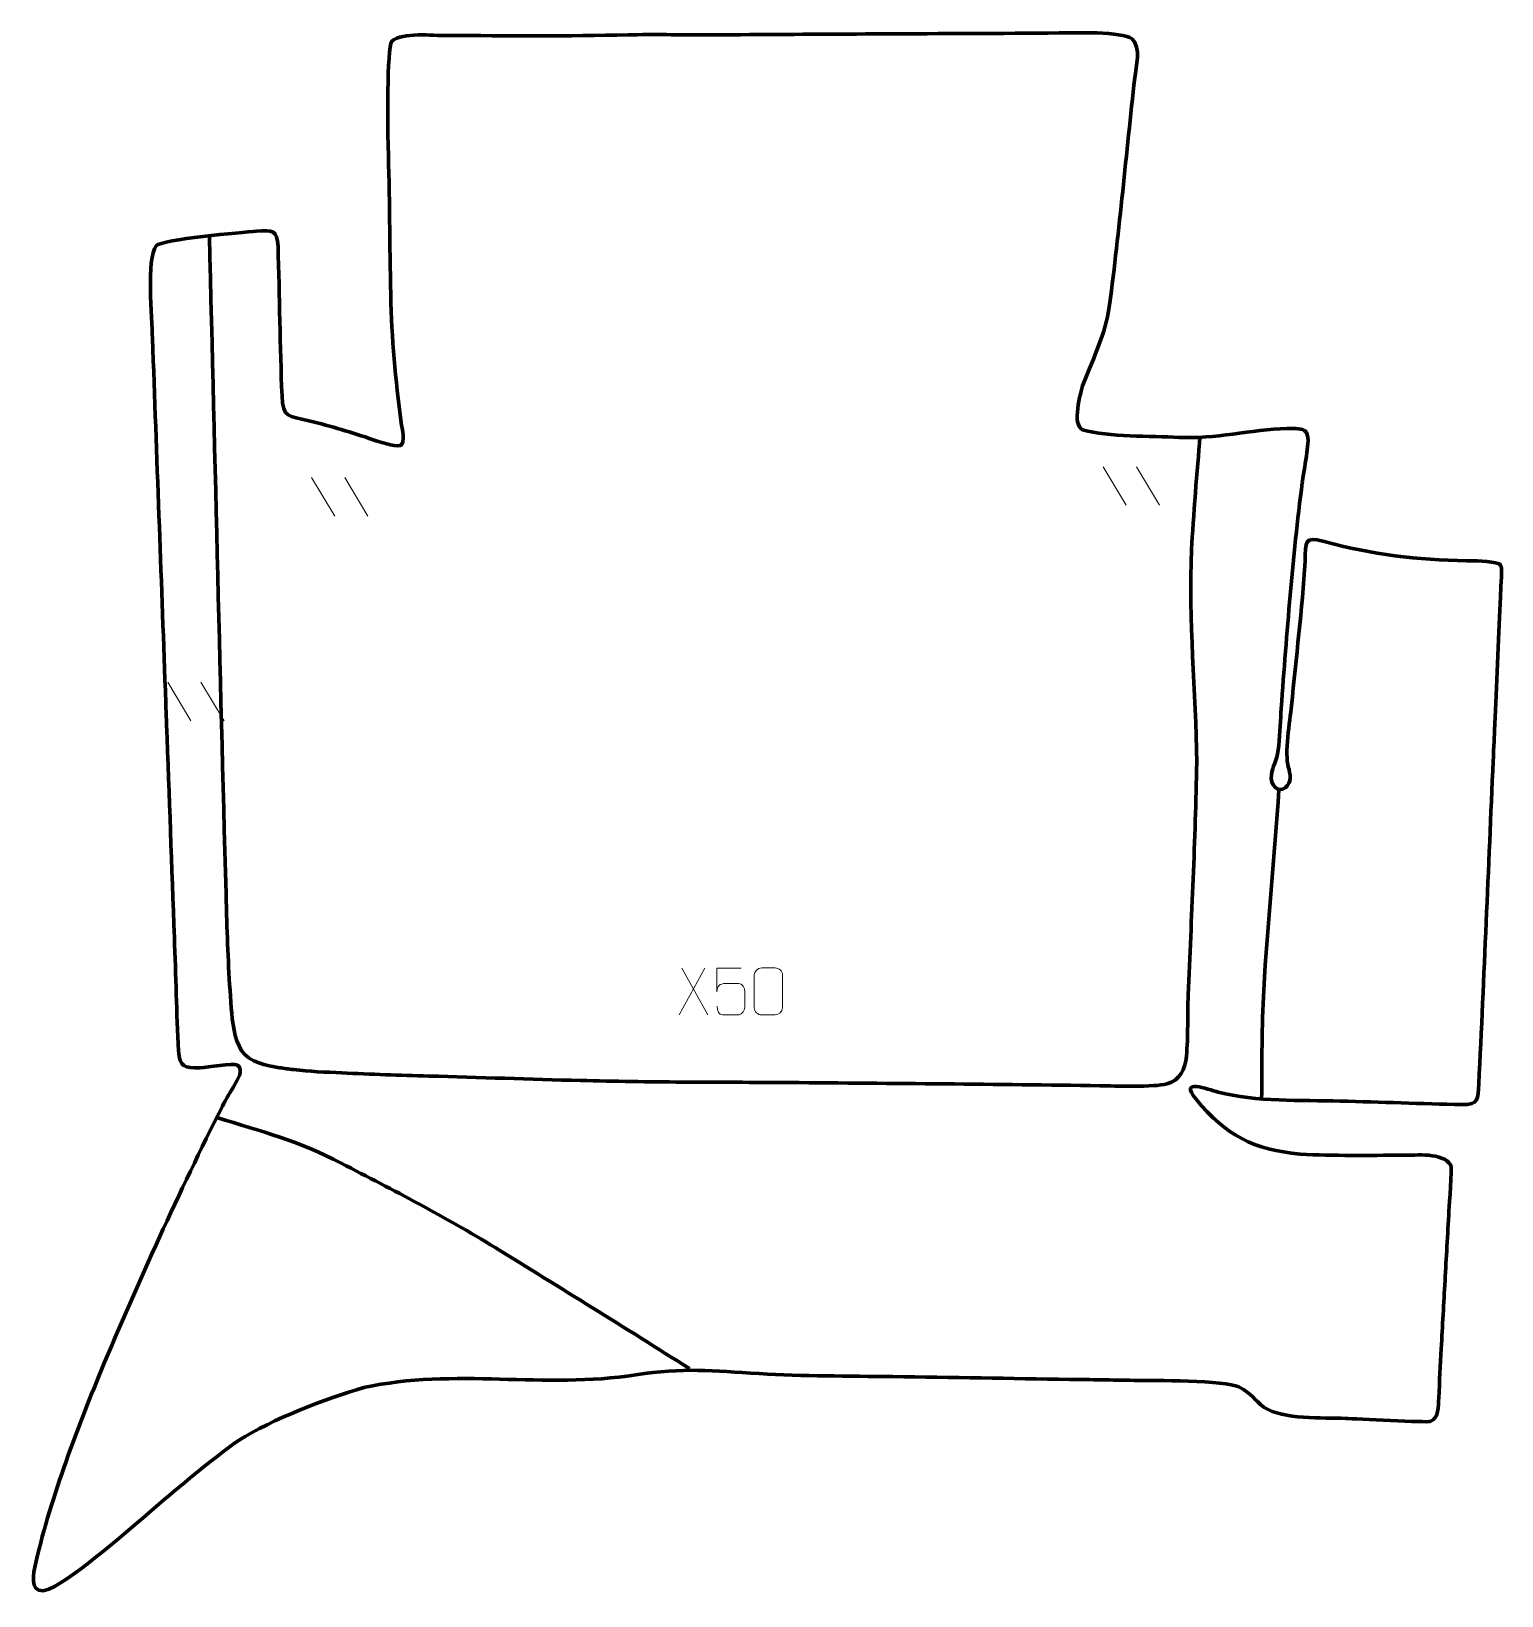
# Model space of a CAD drawing. Header units: millimetres. Extents: x 1473 to 2257, y -63 to 771.
import ezdxf

# ---------------------------------------------------------------- set-up
doc = ezdxf.new("R2010")
doc.units = ezdxf.units.MM
doc.header["$MEASUREMENT"] = 0
doc.layers.add('layer 2', color=7, linetype='Continuous')
doc.layers.add('layer 3', color=7, linetype='Continuous')

msp = doc.modelspace()

# ---------------------------------------------------------------- linework, layer by layer
at = {"layer": 'layer 2', "color": 142, "lineweight": 158}
for points, knots in [([(1567.805, 662.1834), (1570.9396, 541.4923), (1573.6086, 420.7892), (1577.021, 300.1053), (1577.021, 300.1053), (1577.5015, 283.524), (1578.2212, 267.0012), (1579.4824, 250.4587), (1579.4824, 250.4587), (1580.0919, 242.6259), (1581.0168, 234.4459), (1585.0304, 227.5368), (1585.0304, 227.5368), (1589.5168, 221.1632), (1598.0732, 219.7958), (1605.2356, 218.5463), (1605.2356, 218.5463), (1607.7061, 218.1344), (1610.182, 217.8189), (1612.6671, 217.513), (1612.6671, 217.513), (1621.2194, 216.4972), (1629.8852, 216.215), (1638.4839, 215.7843), (1638.4839, 215.7843), (1653.9598, 214.9974), (1669.4476, 214.5363), (1684.937, 214.1189), (1684.937, 214.1189), (1711.9125, 213.3958), (1738.8772, 212.3672), (1765.8559, 211.7328), (1765.8559, 211.7328), (1783.9693, 211.3145), (1802.0792, 211.0116), (1820.1974, 210.9024), (1820.1974, 210.9024), (1839.2443, 210.7919), (1858.2912, 210.7631), (1877.338, 210.6193), (1877.338, 210.6193), (1932.5315, 210.1956), (1987.7238, 209.7458), (2042.9134, 208.9343), (2042.9134, 208.9343), (2051.0129, 208.814), (2071.8841, 208.0395), (2078.5887, 209.9636), (2078.5887, 209.9636), (2086.0581, 212.1072), (2088.2636, 217.3823), (2089.1069, 224.627), (2089.1069, 224.627), (2090.1234, 235.3632), (2089.6352, 246.5769), (2090.0564, 257.4075), (2090.0564, 257.4075), (2091.7731, 298.6363), (2093.8862, 340.0531), (2094.644, 381.2995), (2094.644, 381.2995), (2094.3292, 419.5961), (2089.9625, 456.5764), (2091.8977, 495.1064), (2091.8977, 495.1064), (2092.7227, 511.5338), (2094.908, 538.3856), (2096.3534, 554.7692)], [0, 0, 0, 0, 0.05555556, 0.05555556, 0.05555556, 0.05555556, 0.11111111, 0.11111111, 0.11111111, 0.11111111, 0.16666667, 0.16666667, 0.16666667, 0.16666667, 0.22222222, 0.22222222, 0.22222222, 0.22222222, 0.27777778, 0.27777778, 0.27777778, 0.27777778, 0.33333333, 0.33333333, 0.33333333, 0.33333333, 0.38888889, 0.38888889, 0.38888889, 0.38888889, 0.44444444, 0.44444444, 0.44444444, 0.44444444, 0.5, 0.5, 0.5, 0.5, 0.55555556, 0.55555556, 0.55555556, 0.55555556, 0.61111111, 0.61111111, 0.61111111, 0.61111111, 0.66666667, 0.66666667, 0.66666667, 0.66666667, 0.72222222, 0.72222222, 0.72222222, 0.72222222, 0.77777778, 0.77777778, 0.77777778, 0.77777778, 0.83333333, 0.83333333, 0.83333333, 0.83333333, 0.88888889, 0.88888889, 0.88888889, 0.88888889, 1, 1, 1, 1]), ([(2138.4265, 366.9384), (2136.1849, 331.2344), (2132.487, 295.5486), (2130.3414, 259.9167), (2130.3414, 259.9167), (2129.2819, 240.5721), (2129.4521, 221.2777), (2129.2555, 201.9184)], [0, 0, 0, 0, 0.33333333, 0.33333333, 0.33333333, 0.33333333, 1, 1, 1, 1]), ([(1571.8162, 191.9479), (1595.8595, 184.4755), (1615.4376, 179.5654), (1638.1323, 167.6451), (1638.1323, 167.6451), (1666.2927, 153.0534), (1693.2724, 139.2613), (1720.3533, 122.5663), (1720.3533, 122.5663), (1754.9956, 101.2328), (1789.6058, 79.8577), (1823.9463, 58.0379)], [0, 0, 0, 0, 0.25, 0.25, 0.25, 0.25, 0.5, 0.5, 0.5, 0.5, 1, 1, 1, 1])]:
    msp.add_open_spline(points, degree=3, knots=knots, dxfattribs=at)
at = {"layer": 'layer 3', "color": 242, "lineweight": 158}
msp.add_open_spline([(2150.9325, 530.7388), (2145.674, 490.3372), (2142.6875, 450.7918), (2139.6867, 410.2113), (2139.6867, 410.2113), (2139.6867, 410.2113), (2139.6274, 409.3755), (2139.6274, 409.3755), (2139.6274, 409.3755), (2139.6274, 409.3755), (2139.5664, 408.4348), (2139.5664, 408.4348), (2139.5664, 408.4348), (2139.1252, 401.6355), (2138.9199, 394.5743), (2138.0924, 387.8291), (2138.0924, 387.8291), (2137.4403, 382.5132), (2134.9604, 379.0771), (2134.4342, 374.8054), (2134.4342, 374.8054), (2133.7728, 369.4363), (2137.9147, 364.7056), (2141.8843, 367.8844), (2141.8843, 367.8844), (2145.3784, 370.6825), (2144.602, 375.2335), (2143.4799, 378.9515), (2143.4799, 378.9515), (2141.422, 385.7699), (2144.2613, 403.7619), (2145.153, 411.5327), (2145.153, 411.5327), (2147.6337, 437.0691), (2150.8486, 463.1232), (2152.4195, 488.6591), (2152.4195, 488.6591), (2152.9558, 499.0983), (2151.403, 502.1395), (2162.5807, 499.2079), (2162.5807, 499.2079), (2188.3088, 492.1628), (2212.0319, 489.4864), (2238.6323, 488.9613), (2238.6323, 488.9613), (2241.9163, 488.8964), (2251.5207, 488.9039), (2255.9033, 487.2208), (2255.9033, 487.2208), (2257.1851, 486.7285), (2257.34, 485.2584), (2257.2725, 483.4648), (2257.2725, 483.4648), (2256.7523, 469.6421), (2253.0355, 388.0049), (2252.7814, 382.2602), (2252.7814, 382.2602), (2250.2428, 324.8616), (2247.9514, 267.3382), (2245.1207, 209.9635), (2245.1207, 209.9635), (2244.7219, 201.9555), (2245.1812, 198.6524), (2236.2297, 198.8446), (2236.2297, 198.8446), (2214.5745, 199.3095), (2192.8462, 200.2202), (2171.1743, 200.78), (2171.1743, 200.78), (2150.0472, 201.3214), (2126.4499, 200.2583), (2106.0487, 205.5381), (2106.0487, 205.5381), (2100.7053, 206.987), (2084.5769, 213.3553), (2094.2314, 201.7279), (2094.2314, 201.7279), (2110.233, 182.4561), (2124.9445, 174.6948), (2149.8134, 172.4912), (2149.8134, 172.4912), (2167.6258, 171.4366), (2186.6072, 171.8882), (2204.531, 171.8331), (2204.531, 171.8331), (2211.6995, 171.8066), (2225.787, 173.5702), (2230.1086, 166.6298), (2230.1086, 166.6298), (2230.978, 164.504), (2229.4208, 146.0387), (2229.187, 142.2534), (2229.187, 142.2534), (2228.8298, 135.8851), (2228.4727, 129.5168), (2228.1155, 123.1484), (2228.1155, 123.1484), (2227.7761, 117.0985), (2227.4368, 111.0486), (2227.0975, 104.9987), (2227.0975, 104.9987), (2226.7581, 98.9488), (2226.4188, 92.8988), (2226.0795, 86.8489), (2226.0795, 86.8489), (2225.7402, 80.799), (2225.4008, 74.7492), (2225.0615, 68.6992), (2225.0615, 68.6992), (2224.5871, 59.9436), (2224.2032, 51.1627), (2223.7104, 42.4143), (2223.7104, 42.4143), (2223.4725, 38.192), (2223.9044, 31.554), (2219.2054, 29.8486), (2219.2054, 29.8486), (2217.6211, 29.2735), (2179.4765, 31.2678), (2174.0411, 31.4985), (2174.0411, 31.4985), (2161.7028, 32.0009), (2140.824, 30.6766), (2130.6221, 37.3621), (2130.6221, 37.3621), (2124.8687, 41.65), (2124.6319, 44.2971), (2117.028, 48.2785), (2117.028, 48.2785), (2109.9554, 51.8179), (2071.2955, 51.6826), (2061.0052, 51.8019), (2061.0052, 51.8019), (2049.5752, 51.9771), (2038.1451, 52.1524), (2026.7151, 52.3278), (2026.7151, 52.3278), (1995.2825, 52.8097), (1963.8498, 53.2917), (1932.4172, 53.7736), (1932.4172, 53.7736), (1908.929, 54.1337), (1884.5153, 53.9684), (1861.1507, 55.3838), (1861.1507, 55.3838), (1836.0995, 56.9012), (1820.7768, 58.7092), (1795.372, 54.7431), (1795.372, 54.7431), (1746.7836, 47.0298), (1698.4628, 58.5972), (1650.2931, 47.9261), (1650.2931, 47.9261), (1629.6144, 41.9824), (1601.5206, 31.1499), (1583.4111, 19.7075), (1583.4111, 19.7075), (1568.2609, 9.1072), (1552.3873, -4.5475), (1538.1992, -16.5765), (1538.1992, -16.5765), (1524.5882, -28.1162), (1497.0848, -52.6539), (1482.1816, -59.6575), (1482.1816, -59.6575), (1472.8026, -63.0754), (1473.2973, -54.0523), (1474.6504, -47.9261), (1474.6504, -47.9261), (1482.2965, -13.3071), (1496.6183, 24.1847), (1510.0804, 57.0474), (1510.0804, 57.0474), (1529.9721, 104.283), (1551.6578, 152.2846), (1574.7818, 198.0045), (1574.7818, 198.0045), (1576.9947, 202.2646), (1578.9252, 205.4373), (1581.3291, 209.5102), (1581.3291, 209.5102), (1582.8755, 212.1303), (1586.4155, 217.61), (1582.7658, 219.8976), (1582.7658, 219.8976), (1580.1913, 221.067), (1566.8628, 218.7274), (1562.8906, 218.5694), (1562.8906, 218.5694), (1554.2925, 218.4472), (1552.1164, 218.6855), (1551.2788, 227.5654), (1551.2788, 227.5654), (1550.3447, 247.6431), (1549.8958, 267.7674), (1549.1683, 287.8565), (1549.1683, 287.8565), (1547.7818, 325.7208), (1546.3954, 363.585), (1545.0089, 401.4491), (1545.0089, 401.4491), (1544.7875, 407.4947), (1544.5662, 413.5402), (1544.3448, 419.5858), (1544.3448, 419.5858), (1543.203, 450.7681), (1542.0612, 481.9504), (1540.9194, 513.1327), (1540.9194, 513.1327), (1539.766, 544.6334), (1538.613, 576.1342), (1537.4591, 607.635), (1537.4591, 607.635), (1537.0656, 618.3773), (1534.2401, 649.9165), (1539.3576, 656.8955), (1539.3576, 656.8955), (1542.3712, 660.4793), (1585.4064, 664.0596), (1592.9136, 664.68), (1592.9136, 664.68), (1601.5857, 665.3211), (1604.0278, 665.3802), (1604.4599, 656.5398), (1604.4599, 656.5398), (1605.2977, 630.014), (1605.4865, 603.3987), (1606.5808, 576.8976), (1606.5808, 576.8976), (1607.2125, 564.7522), (1609.7202, 566.402), (1620.9256, 563.634), (1620.9256, 563.634), (1633.142, 560.6061), (1643.3764, 557.5002), (1655.2817, 553.5007), (1655.2817, 553.5007), (1658.8992, 552.2855), (1666.0462, 549.798), (1669.7368, 550.3811), (1669.7368, 550.3811), (1672.5368, 551.7077), (1670.5762, 559.7295), (1670.2138, 562.4825), (1670.2138, 562.4825), (1667.1152, 586.0858), (1665.0094, 607.0781), (1664.5599, 630.947), (1664.5599, 630.947), (1664.0619, 657.3989), (1664.0073, 683.8461), (1663.1944, 710.2938), (1663.1944, 710.2938), (1663.0398, 718.0154), (1662.4492, 762.4334), (1665.1031, 766.057), (1665.1031, 766.057), (1671.1, 771.0634), (1686.7847, 768.9848), (1694.6006, 769.0188), (1694.6006, 769.0188), (1726.8451, 769.1208), (1758.9607, 768.6117), (1791.2139, 769.4505), (1791.2139, 769.4505), (1804.7027, 769.8013), (1818.5959, 769.3688), (1832.178, 769.4425), (1832.178, 769.4425), (1838.5254, 769.4769), (1844.8729, 769.5113), (1851.2203, 769.5457), (1851.2203, 769.5457), (1876.61, 769.6833), (1901.9997, 769.8211), (1927.3894, 769.9587), (1927.3894, 769.9587), (1958.6437, 770.1281), (1989.9863, 770.1324), (2021.2285, 770.4694), (2021.2285, 770.4694), (2028.7621, 770.563), (2054.9304, 771.3501), (2060.092, 767.321), (2060.092, 767.321), (2065.1285, 762.6492), (2062.233, 752.5268), (2061.5467, 746.4508), (2061.5467, 746.4508), (2057.014, 706.1686), (2053.3657, 665.5499), (2048.1276, 625.3841), (2048.1276, 625.3841), (2045.205, 607.5626), (2040.1756, 599.2779), (2034.0882, 583.1716), (2034.0882, 583.1716), (2032.4477, 578.5886), (2027.87, 561.2651), (2033.7476, 558.7656), (2033.7476, 558.7656), (2047.7309, 554.8956), (2070.0155, 555.504), (2085.0955, 554.7156), (2085.0955, 554.7156), (2103.9346, 553.7307), (2123.8162, 558.9014), (2142.7361, 559.5058), (2142.7361, 559.5058), (2145.5136, 559.5945), (2149.4977, 559.7317), (2152.0318, 558.474), (2152.0318, 558.474), (2155.1255, 556.567), (2153.7456, 549.8807), (2153.3568, 546.7331), (2153.3568, 546.7331), (2152.7149, 541.5366), (2151.809, 536.392), (2151.0045, 531.2216), (2151.0045, 531.2216), (2151.0045, 531.2216), (2150.9325, 530.7388), (2150.9325, 530.7388)], degree=3, knots=[0, 0, 0, 0, 0.01219512, 0.01219512, 0.01219512, 0.01219512, 0.02439024, 0.02439024, 0.02439024, 0.02439024, 0.03658537, 0.03658537, 0.03658537, 0.03658537, 0.04878049, 0.04878049, 0.04878049, 0.04878049, 0.06097561, 0.06097561, 0.06097561, 0.06097561, 0.07317073, 0.07317073, 0.07317073, 0.07317073, 0.08536585, 0.08536585, 0.08536585, 0.08536585, 0.09756098, 0.09756098, 0.09756098, 0.09756098, 0.1097561, 0.1097561, 0.1097561, 0.1097561, 0.12195122, 0.12195122, 0.12195122, 0.12195122, 0.13414634, 0.13414634, 0.13414634, 0.13414634, 0.14634146, 0.14634146, 0.14634146, 0.14634146, 0.15853659, 0.15853659, 0.15853659, 0.15853659, 0.17073171, 0.17073171, 0.17073171, 0.17073171, 0.18292683, 0.18292683, 0.18292683, 0.18292683, 0.19512195, 0.19512195, 0.19512195, 0.19512195, 0.20731707, 0.20731707, 0.20731707, 0.20731707, 0.2195122, 0.2195122, 0.2195122, 0.2195122, 0.23170732, 0.23170732, 0.23170732, 0.23170732, 0.24390244, 0.24390244, 0.24390244, 0.24390244, 0.25609756, 0.25609756, 0.25609756, 0.25609756, 0.26829268, 0.26829268, 0.26829268, 0.26829268, 0.2804878, 0.2804878, 0.2804878, 0.2804878, 0.29268293, 0.29268293, 0.29268293, 0.29268293, 0.30487805, 0.30487805, 0.30487805, 0.30487805, 0.31707317, 0.31707317, 0.31707317, 0.31707317, 0.32926829, 0.32926829, 0.32926829, 0.32926829, 0.34146341, 0.34146341, 0.34146341, 0.34146341, 0.35365854, 0.35365854, 0.35365854, 0.35365854, 0.36585366, 0.36585366, 0.36585366, 0.36585366, 0.37804878, 0.37804878, 0.37804878, 0.37804878, 0.3902439, 0.3902439, 0.3902439, 0.3902439, 0.40243902, 0.40243902, 0.40243902, 0.40243902, 0.41463415, 0.41463415, 0.41463415, 0.41463415, 0.42682927, 0.42682927, 0.42682927, 0.42682927, 0.43902439, 0.43902439, 0.43902439, 0.43902439, 0.45121951, 0.45121951, 0.45121951, 0.45121951, 0.46341463, 0.46341463, 0.46341463, 0.46341463, 0.47560976, 0.47560976, 0.47560976, 0.47560976, 0.48780488, 0.48780488, 0.48780488, 0.48780488, 0.5, 0.5, 0.5, 0.5, 0.51219512, 0.51219512, 0.51219512, 0.51219512, 0.52439024, 0.52439024, 0.52439024, 0.52439024, 0.53658537, 0.53658537, 0.53658537, 0.53658537, 0.54878049, 0.54878049, 0.54878049, 0.54878049, 0.56097561, 0.56097561, 0.56097561, 0.56097561, 0.57317073, 0.57317073, 0.57317073, 0.57317073, 0.58536585, 0.58536585, 0.58536585, 0.58536585, 0.59756098, 0.59756098, 0.59756098, 0.59756098, 0.6097561, 0.6097561, 0.6097561, 0.6097561, 0.62195122, 0.62195122, 0.62195122, 0.62195122, 0.63414634, 0.63414634, 0.63414634, 0.63414634, 0.64634146, 0.64634146, 0.64634146, 0.64634146, 0.65853659, 0.65853659, 0.65853659, 0.65853659, 0.67073171, 0.67073171, 0.67073171, 0.67073171, 0.68292683, 0.68292683, 0.68292683, 0.68292683, 0.69512195, 0.69512195, 0.69512195, 0.69512195, 0.70731707, 0.70731707, 0.70731707, 0.70731707, 0.7195122, 0.7195122, 0.7195122, 0.7195122, 0.73170732, 0.73170732, 0.73170732, 0.73170732, 0.74390244, 0.74390244, 0.74390244, 0.74390244, 0.75609756, 0.75609756, 0.75609756, 0.75609756, 0.76829268, 0.76829268, 0.76829268, 0.76829268, 0.7804878, 0.7804878, 0.7804878, 0.7804878, 0.79268293, 0.79268293, 0.79268293, 0.79268293, 0.80487805, 0.80487805, 0.80487805, 0.80487805, 0.81707317, 0.81707317, 0.81707317, 0.81707317, 0.82926829, 0.82926829, 0.82926829, 0.82926829, 0.84146341, 0.84146341, 0.84146341, 0.84146341, 0.85365854, 0.85365854, 0.85365854, 0.85365854, 0.86585366, 0.86585366, 0.86585366, 0.86585366, 0.87804878, 0.87804878, 0.87804878, 0.87804878, 0.8902439, 0.8902439, 0.8902439, 0.8902439, 0.90243902, 0.90243902, 0.90243902, 0.90243902, 0.91463415, 0.91463415, 0.91463415, 0.91463415, 0.92682927, 0.92682927, 0.92682927, 0.92682927, 0.93902439, 0.93902439, 0.93902439, 0.93902439, 0.95121951, 0.95121951, 0.95121951, 0.95121951, 0.96341463, 0.96341463, 0.96341463, 0.96341463, 0.97560976, 0.97560976, 0.97560976, 0.97560976, 1, 1, 1, 1], dxfattribs=at)
at = {"layer": 'layer 3', "color": 250, "lineweight": 9}
for points in [[(2044.6722, 539.052), (2044.6722, 539.052), (2057.0365, 518.5077), (2057.0365, 518.5077)], [(2062.4021, 539.052), (2062.4021, 539.052), (2074.7664, 518.5077), (2074.7664, 518.5077)], [(1622.3231, 533.3244), (1622.3231, 533.3244), (1634.6874, 512.7801), (1634.6874, 512.7801)], [(1640.053, 533.3244), (1640.053, 533.3244), (1652.4173, 512.7801), (1652.4173, 512.7801)], [(1545.5939, 424.1535), (1545.5939, 424.1535), (1557.9582, 403.6092), (1557.9582, 403.6092)], [(1563.3238, 424.1535), (1563.3238, 424.1535), (1575.6881, 403.6092), (1575.6881, 403.6092)], [(1832.2355, 271.7216), (1832.2355, 271.7216), (1818.4949, 246.8258), (1818.4949, 246.8258)], [(1819.9495, 271.7216), (1819.9495, 271.7216), (1833.6901, 246.7681), (1833.6901, 246.7681)]]:
    msp.add_open_spline(points, degree=3, dxfattribs=at)
for points, knots in [([(1851.4866, 271.6996), (1851.4866, 271.6996), (1838.6349, 271.6996), (1838.6349, 271.6996), (1838.6349, 271.6996), (1838.6352, 267.469), (1838.6352, 263.2381), (1838.6349, 259.0069), (1838.6349, 259.0069), (1838.6346, 262.317), (1840.2656, 263.3888), (1843.0776, 263.4493), (1843.0776, 263.4493), (1845.5172, 263.4496), (1847.9567, 263.4496), (1850.3959, 263.4493), (1850.3959, 263.4493), (1852.0457, 263.4561), (1853.5206, 261.0756), (1853.5491, 259.0069), (1853.5491, 259.0069), (1853.5488, 256.4196), (1853.5488, 253.832), (1853.5491, 251.2443), (1853.5491, 251.2443), (1853.5953, 249.2849), (1852.0959, 246.8486), (1850.47, 246.7901), (1850.47, 246.7901), (1848.5135, 246.7904), (1843.6185, 246.7904), (1841.6615, 246.7901), (1841.6615, 246.7901), (1839.816, 246.7813), (1838.7089, 248.7461), (1838.6881, 251.2972)], [0, 0, 0, 0, 0.1, 0.1, 0.1, 0.1, 0.2, 0.2, 0.2, 0.2, 0.3, 0.3, 0.3, 0.3, 0.4, 0.4, 0.4, 0.4, 0.5, 0.5, 0.5, 0.5, 0.6, 0.6, 0.6, 0.6, 0.7, 0.7, 0.7, 0.7, 0.8, 0.8, 0.8, 0.8, 1, 1, 1, 1]), ([(1862.5118, 271.7441), (1864.8779, 271.7441), (1867.2444, 271.7441), (1869.6109, 271.7441), (1869.6109, 271.7441), (1871.5914, 271.7797), (1873.6174, 270.2854), (1873.6445, 267.8433), (1873.6445, 267.8433), (1873.6441, 262.0859), (1873.6441, 256.3281), (1873.6445, 250.5699), (1873.6445, 250.5699), (1873.5024, 248.2423), (1871.796, 246.76), (1869.6109, 246.7492), (1869.6109, 246.7492), (1867.2385, 246.7496), (1864.8661, 246.7496), (1862.4941, 246.7492), (1862.4941, 246.7492), (1860.5356, 246.6436), (1858.5292, 248.5315), (1858.5406, 250.5525), (1858.5406, 250.5525), (1858.541, 256.3331), (1858.541, 262.1134), (1858.5406, 267.8932), (1858.5406, 267.8932), (1858.5449, 270.0352), (1860.322, 271.7577), (1862.5118, 271.7441)], [0, 0, 0, 0, 0.11111111, 0.11111111, 0.11111111, 0.11111111, 0.22222222, 0.22222222, 0.22222222, 0.22222222, 0.33333333, 0.33333333, 0.33333333, 0.33333333, 0.44444444, 0.44444444, 0.44444444, 0.44444444, 0.55555556, 0.55555556, 0.55555556, 0.55555556, 0.66666667, 0.66666667, 0.66666667, 0.66666667, 0.77777778, 0.77777778, 0.77777778, 0.77777778, 1, 1, 1, 1])]:
    msp.add_open_spline(points, degree=3, knots=knots, dxfattribs=at)

doc.saveas('drawing.dxf')
